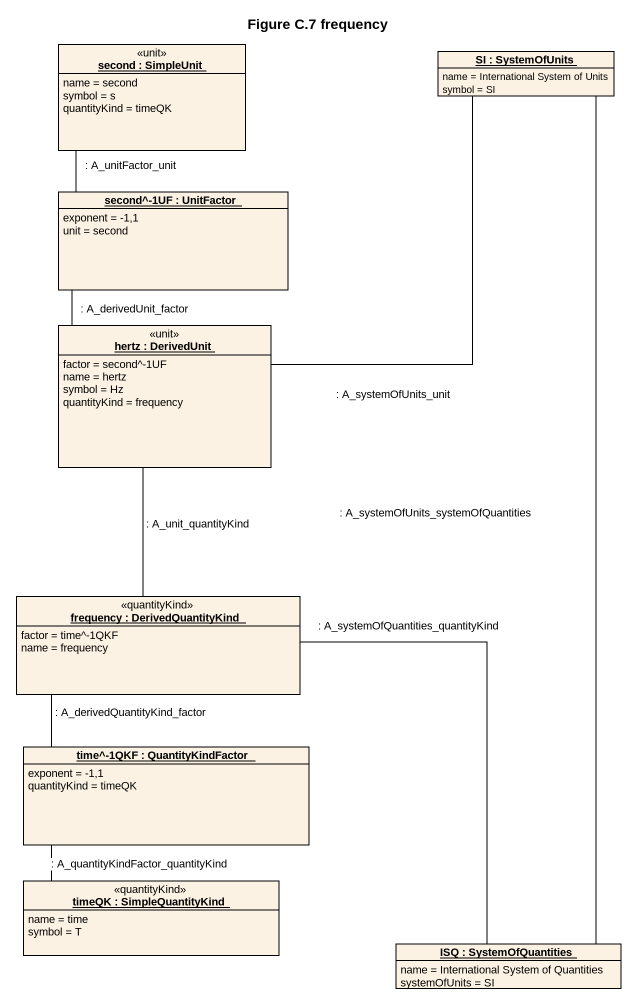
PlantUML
@startuml
title Figure C.7 frequency
hide circle
hide empty members
object "second : SimpleUnit" as second <<unit>> {
  name = second
  symbol = s
  quantityKind = timeQK
}
object "SI : SystemOfUnits" as SI {
  name = International System of Units
  symbol = SI
}
object "second^-1UF : UnitFactor" as second_1UF {
  exponent = -1,1
  unit = second
}
object "hertz : DerivedUnit" as hertz <<unit>> {
  factor = second^-1UF
  name = hertz
  symbol = Hz
  quantityKind = frequency
}
object "frequency : DerivedQuantityKind" as frequency <<quantityKind>> {
  factor = time^-1QKF
  name = frequency
}
object "time^-1QKF : QuantityKindFactor" as time_1QKF {
  exponent = -1,1
  quantityKind = timeQK
}
object "timeQK : SimpleQuantityKind" as timeQK <<quantityKind>> {
  name = time
  symbol = T
}
object "ISQ : SystemOfQuantities" as ISQ {
  name = International System of Quantities
  systemOfUnits = SI
}
second_1UF -up- second : : A_unitFactor_unit
hertz -up- SI : : A_systemOfUnits_unit
hertz -up- second_1UF : : A_derivedUnit_factor
hertz -- frequency : : A_unit_quantityKind
frequency -- time_1QKF : : A_derivedQuantityKind_factor
frequency -- ISQ : : A_systemOfQuantities_quantityKind
time_1QKF -- timeQK : : A_quantityKindFactor_quantityKind
ISQ -up- SI : : A_systemOfUnits_systemOfQuantities
@enduml
